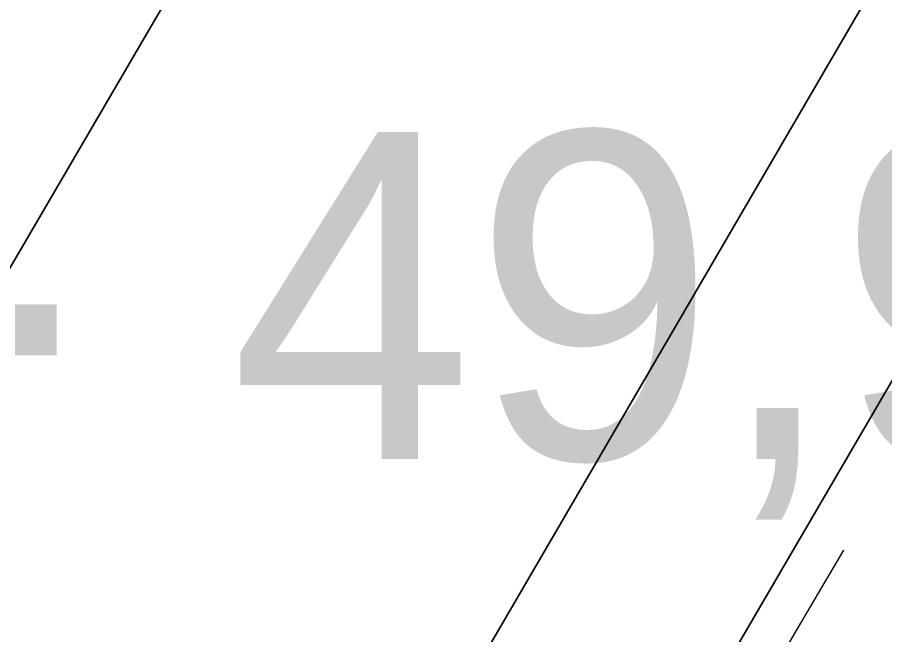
# Model space of a CAD drawing. Header units: metres. Extents: x 0 to 105485, y 0 to 425721.
# Drawn here: x 104930.541 to 104932.93, y 425419.596 to 425421.295 of the extents above; entities that cross this region are included whole.
import ezdxf
from ezdxf.enums import TextEntityAlignment as Align

# ---------------------------------------------------------------- set-up
doc = ezdxf.new("R2010")
doc.units = ezdxf.units.M
doc.header["$MEASUREMENT"] = 0
doc.linetypes.add('KG-PERCEEL-SO', pattern=[19, 5.5, -4, 5.5, -4])
for name, color, linetype, lineweight in [('B-XX-GK-KADEMUUR-G', 150, 'Continuous', 18), ('B-XX-KG-GRENS_PERCEEL-G', 150, 'KG-PERCEEL-SO', 18), ('B-XX-MO-ONDERZOEK_SONDERING-T', 90, 'Continuous', 18), ('B-XX-OG-WATER_HAVEN-G', 170, 'Continuous', 18), ('B-XX-VH-OPENVERHARDING-G', 90, 'Continuous', 18), ('B-XX-VH-OPENVERHARDING_STRAATBAKSTEEN-G', 90, 'Continuous', 18)]:
    doc.layers.add(name, color=color, linetype=linetype, lineweight=lineweight)

msp = doc.modelspace()

# ---------------------------------------------------------------- linework, layer by layer
at = {"layer": 'B-XX-GK-KADEMUUR-G', "ltscale": 0.5}
msp.add_lwpolyline([(104934.055, 425417.52), (104932.141, 425418.909), (104934.632, 425423.174), (104934.693, 425423.278), (104934.248, 425423.566), (104934.172, 425423.43), (104932.857, 425421.307), (104931.589, 425419.133), (104931.426, 425419.199), (104930.972, 425418.341), (104931.567, 425417.999), (104931.875, 425418.484), (104933.381, 425417.408), (104932.747, 425416.482), (104936.804, 425413.636), (104937.725, 425414.956), (104937.316, 425415.243), (104936.71, 425414.374), (104933.443, 425416.625)], close=True, dxfattribs=at)
at = {"layer": 'B-XX-KG-GRENS_PERCEEL-G', "ltscale": 0.5, "flags": 128}
msp.add_lwpolyline([(104919.418, 425432.296), (104920.036, 425433.195), (104935.29, 425423.997), (104932.218, 425418.819), (104940.197, 425413.222), (104963.12, 425400.959), (104978.335, 425403.002)], dxfattribs=at)
at = {"layer": 'B-XX-OG-WATER_HAVEN-G', "ltscale": 0.5}
msp.add_lwpolyline([(104913.961, 425440.723), (104916.238, 425437.207), (104917.858, 425434.705), (104918.233, 425434.948), (104918.927, 425433.792), (104919.374, 425433.736), (104920.068, 425433.628), (104919.973, 425433.234), (104920.612, 425432.846), (104921.258, 425432.453), (104927.189, 425428.851), (104927.79, 425428.48), (104934.696, 425424.328), (104935.29, 425423.997), (104934.785, 425423.089), (104934.632, 425423.174), (104932.141, 425418.909)], dxfattribs=at)
at = {"layer": 'B-XX-VH-OPENVERHARDING-G', "ltscale": 0.5}
msp.add_lwpolyline([(104931.589, 425419.133), (104932.857, 425421.307), (104934.172, 425423.43), (104934.248, 425423.566), (104934.403, 425423.845), (104934.318, 425423.896), (104934.079, 425423.518), (104932.694, 425424.324), (104929.149, 425418.262)], dxfattribs=at)
at = {"layer": 'B-XX-VH-OPENVERHARDING_STRAATBAKSTEEN-G', "ltscale": 0.5}
msp.add_lwpolyline([(104929.149, 425418.262), (104932.694, 425424.324), (104932.161, 425424.636), (104928.611, 425418.575)], dxfattribs=at)

# ---------------------------------------------------------------- texts
at = {"layer": 'B-XX-MO-ONDERZOEK_SONDERING-T', "color": 10, "lineweight": 18}
msp.add_text('mv +3,56 · 49,9 m', height=0.9, dxfattribs=at).set_placement((104929.94, 425420.53), align=Align.MIDDLE_CENTER)

doc.saveas('drawing.dxf')
